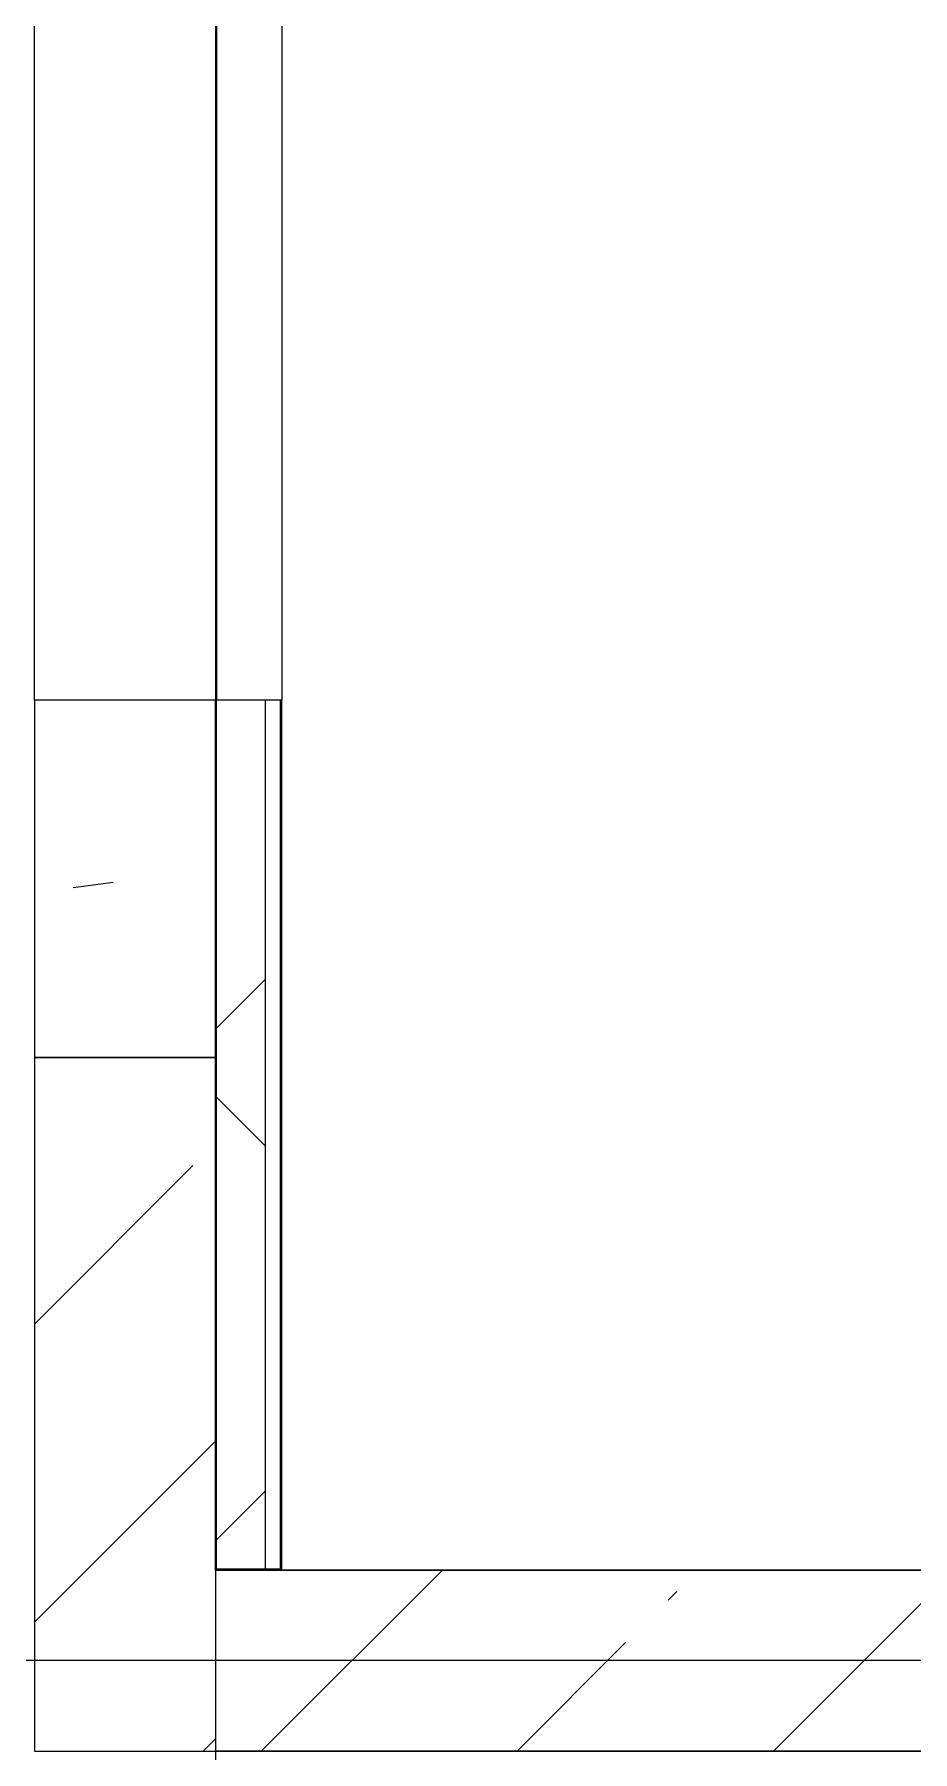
# Model space of a CAD drawing. Header units: millimetres. Extents: x 48966 to 155647, y -43515 to 26217.
# Drawn here: x 57032 to 58487, y -20234 to -17386 of the extents above; entities that cross this region are included whole.
import ezdxf

# ---------------------------------------------------------------- set-up
doc = ezdxf.new("R2010")
doc.units = ezdxf.units.MM
doc.linetypes.add('Осевые', pattern=[6350, 1270, -952.5, 3175, -952.5])
doc.linetypes.add('Сверху', pattern=[793.75, 476.25, -317.5])
for name, color, linetype, lineweight in [('Общие ребра', 7, 'Continuous', 9), ('Окна', 7, 'Continuous', 9), ('Окна-2', 7, 'Сверху', 9), ('Оси-2', 7, 'Осевые', 9), ('Перекрытия', 7, 'Continuous', 9), ('Стены', 7, 'Continuous', 9), ('Стены-1', 7, 'Continuous', 18), ('Штриховка разреза-1', 7, 'Continuous', 9)]:
    doc.layers.add(name, color=color, linetype=linetype, lineweight=lineweight)
doc.layers.add('Штриховка разреза-2', color=7, linetype='Continuous', lineweight=9, true_color=0x787878)

# ---------------------------------------------------------------- blocks, each defined once
blk = doc.blocks.new('M_Окно-Квадратный проем - 1200 x 1800 mm-1791807-План 5-го этажа на отм_ _12_600')
at = {"layer": 'Окна'}
for p, q in [((-608.2, -150), (-608.2, 150)), ((591.8, 150), (591.8, -150))]:
    blk.add_line(p, q, dxfattribs=at)
at = {"layer": 'Окна-2'}
for p, q in [((-608.2, 150), (591.8, 150)), ((591.8, -150), (-608.2, -150))]:
    blk.add_line(p, q, dxfattribs=at)

msp = doc.modelspace()

# ---------------------------------------------------------------- hatches: boundary and pattern name
at = {"layer": 'Штриховка разреза-1'}
h = msp.add_hatch(dxfattribs=at)
h.set_pattern_fill('FP_7', color=256, style=0, pattern_type=2)
h.set_pattern_definition([(50, (0, 0), (1457.472, -127.512), [152.4, -1676.4]), (355, (0, 0), (-281.942, 1528.454), [121.92, -1341.12]), (100.451, (121.5, -10.6), (1175.54, 1400.933), [129.52, -1424.72]), (46.184, (0, 406.4), (2168.63, -336.34), [228.6, -2514.6]), (96.636, (180.7, 378.4), (1899.22, 1979.42), [194.28, -2137.08]), (351.184, (0, 406.4), (1899.24, 1979.4), [182.88, -2011.68]), (21, (203.2, 304.8), (1212.915, -818.121), [152.4, -1676.4]), (326, (203.2, 304.8), (494.417, 1473.504), [121.92, -1341.12]), (71.451, (304.3, 236.6), (1707.337, 655.37), [129.52, -1424.72]), (37.5, (0, 0), (24.7094, 676.4402), [67.056, -1257.808, 67.056, -1294.384, -1346.2]), (37.5, (0, 0), (24.7094, 676.4402), [-2686.304, 67.056, -1279.144]), (7.5, (0, 0), (534.558, 801.444), [67.056, -709.168, 67.056, -1227.328, -513.08]), (7.5, (0, 0), (534.558, 801.444), [-2070.608, 67.056, -446.024]), (327.5, (-453.14, 0), (1084.7275, -45.831), [67.056, -440.944, 67.056, -1517.904, -2103.12]), (327.5, (-453.14, 0), (1084.7275, -45.831), [-2092.96, 67.056, -2036.064]), (317.5, (-656.3, 0), (1185.035, 203.414), [67.056, -593.344, 67.056, -985.52, -1493.52]), (317.5, (-656.3, 0), (1185.035, 203.414), [-1712.976, 67.056, -1426.464])])
h.paths.add_polyline_path([(57031.6, -19082.9), (57331.6, -19082.9), (57331.6, -18490.5), (57031.6, -18490.5), (57031.6, -18952.3)], flags=0)
h.paths.add_polyline_path([(57031.6, -17290.5), (57331.6, -17290.5), (57331.6, -16275.9), (57031.6, -16275.9), (57031.6, -16764.7)], flags=0)
h = msp.add_hatch(dxfattribs=at)
h.set_pattern_fill('FP_6', color=256, style=0, pattern_type=2)
h.set_pattern_definition([(45, (0, 0), (-493.914, 493.914), []), (45, (493.9, 0), (-493.914, 493.914), [873.125, -174.625, 6.706, -167.919])])
h.paths.add_polyline_path([(57031.6, -20232.9), (57331.6, -20232.9), (57331.6, -19082.9), (57031.6, -19082.9), (57031.6, -20046.1)], flags=0)
h = msp.add_hatch(dxfattribs=at)
h.set_pattern_fill('FP_2', color=256, style=0, pattern_type=2)
h.set_pattern_definition([(45, (0, 0), (-424.264, 424.264), [600, -100, 20, -100]), (45, (0, 424), (-424.264, 424.264), [])])
h.paths.add_polyline_path([(72131.6, -20232.9), (72131.6, -19932.9), (68631.6, -19932.9), (68631.6, -20232.9), (71578.2, -20232.9)], flags=0)
h.paths.add_polyline_path([(67131.6, -20232.9), (67131.6, -19932.9), (61981.6, -19932.9), (61981.6, -20232.9), (64914.8, -20232.9)], flags=0)
h.paths.add_polyline_path([(59294.1, -20232.9), (60481.6, -20232.9), (60481.6, -19932.9), (57331.6, -19932.9), (57331.6, -20232.9), (59274.1, -20232.9)], flags=0)
at = {"layer": 'Штриховка разреза-2'}
h = msp.add_hatch(dxfattribs=at)
h.set_pattern_fill('FP_41', color=256, style=0, pattern_type=2)
h.set_pattern_definition([(45, (0, 0), (-424.264, 424.264), []), (135, (0, 0), (-424.264, -424.264), [])])
h.paths.add_polyline_path([(57333.6, -19930.9), (57414.6, -19930.9), (57414.6, -18490.5), (57331.6, -18490.5), (57331.6, -19930.9)], flags=0)
h.paths.add_polyline_path([(57331.6, -17290.5), (57414.6, -17290.5), (57414.6, -16385.9), (57331.6, -16385.9), (57331.6, -16764.7)], flags=0)

# ---------------------------------------------------------------- linework, layer by layer
at = {"layer": 'Общие ребра'}
for p, q in [((57331.6, -19082.9), (57331.6, -18490.5)), ((57331.6, -18490.5), (57331.6, -19082.9)), ((57331.6, -18490.5), (57331.6, -19082.9)), ((57414.6, -19930.9), (57414.6, -18490.5)), ((57439.6, -19930.9), (57439.6, -18490.5)), ((57331.6, -19082.9), (57031.6, -19082.9)), ((57031.6, -19082.9), (57331.6, -19082.9)), ((57331.6, -19930.9), (57331.6, -19082.9)), ((57331.6, -19082.9), (57331.6, -19930.9)), ((57333.6, -19930.9), (57414.6, -19930.9)), ((57414.6, -19930.9), (57439.6, -19930.9)), ((57439.6, -19930.9), (57441.6, -19930.9)), ((57331.6, -19932.9), (57331.6, -20232.9)), ((60481.6, -19932.9), (57333.6, -19932.9))]:
    msp.add_line(p, q, dxfattribs=at)
at = {"layer": 'Оси-2'}
for p, q in [((57331.6, 25417.1), (57331.6, -41737.8)), ((150171.6, -20082.9), (50565.6, -20082.9))]:
    msp.add_line(p, q, dxfattribs=at)
at = {"layer": 'Перекрытия'}
for p, q in [((57331.6, -16032.9), (57331.6, -19932.9)), ((57331.6, -19932.9), (71731.6, -19932.9)), ((60481.6, -20232.9), (57331.6, -20232.9)), ((57331.6, -20232.9), (57331.6, -21683.1))]:
    msp.add_line(p, q, dxfattribs=at)
at = {"layer": 'Стены'}
for p, q in [((57031.6, -18490.5), (57031.6, -17290.5)), ((57333.6, -17290.5), (57333.6, -18490.5)), ((57441.6, -17290.5), (57441.6, -18490.5)), ((57331.6, -18490.5), (57031.6, -18490.5)), ((57441.6, -18490.5), (57331.6, -18490.5))]:
    msp.add_line(p, q, dxfattribs=at)
at = {"layer": 'Стены-1'}
for p, q in [((57331.6, -18490.5), (57031.6, -18490.5)), ((57031.6, -18490.5), (57031.6, -19082.9)), ((57333.6, -18490.5), (57331.6, -18490.5)), ((57441.6, -18490.5), (57331.6, -18490.5)), ((57333.6, -19930.9), (57333.6, -18490.5)), ((57441.6, -19930.9), (57441.6, -18490.5)), ((57031.6, -19082.9), (57031.6, -20232.9)), ((57331.6, -19082.9), (57331.6, -19932.9)), ((57331.6, -19932.9), (57331.6, -19930.9)), ((57331.6, -19930.9), (57333.6, -19930.9)), ((57333.6, -19932.9), (57331.6, -19932.9)), ((57331.6, -19932.9), (57333.6, -19932.9)), ((57031.6, -20232.9), (57331.6, -20232.9)), ((57331.6, -20232.9), (59169.1, -20232.9)), ((57331.6, -20232.9), (57331.6, -20877.6)), ((57333.6, -20232.9), (57331.6, -20232.9))]:
    msp.add_line(p, q, dxfattribs=at)

# ---------------------------------------------------------------- block references
at = {"layer": 'Окна', "rotation": 89.99999999999982}
msp.add_blockref('M_Окно-Квадратный проем - 1200 x 1800 mm-1791807-План 5-го этажа на отм_ _12_600', (57181.6, -17882.3), dxfattribs=at)

doc.saveas('drawing.dxf')
